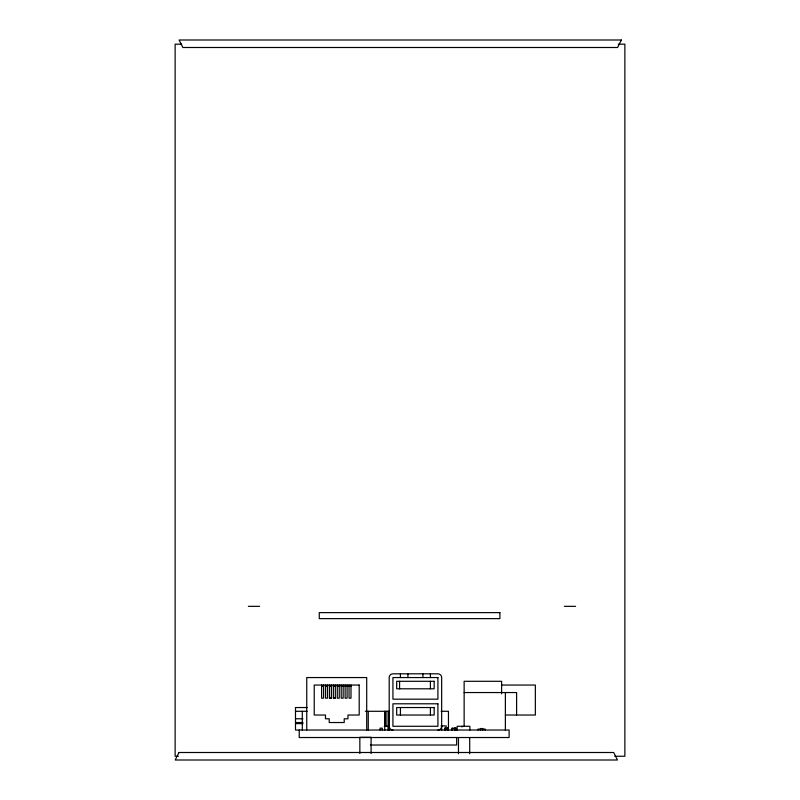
<?xml version="1.0" encoding="UTF-8"?>
<svg xmlns="http://www.w3.org/2000/svg" width="800" height="800" viewBox="0 0 800 800"><rect width="100%" height="100%" fill="white"/><g stroke="black" fill="none" stroke-linecap="round" stroke-linejoin="round"><path stroke-width="1.2" d="M181.7 44.18L175.13 44.18L175.13 756.25L178.42 756.25M618.3 44.18L624.87 44.18L624.87 756.25L614.71 756.25M248.38 606.34L259.56 606.34M564.33 606.34L575.57 606.34M501.62 685.05L535.35 685.05L535.35 715.03L505.37 715.03M321.6 686.05L323.56 686.05M325.52 686.05L327.48 686.05M329.44 686.05L331.4 686.05M333.36 686.05L335.32 686.05M337.28 686.05L339.24 686.05M341.2 686.05L343.16 686.05M345.12 686.05L347.08 686.05M349.04 686.05L351 686.05M321.6 686.09L323.56 686.09M325.52 686.09L327.48 686.09M329.44 686.09L331.4 686.09M333.36 686.09L335.32 686.09M337.28 686.09L339.24 686.09M341.2 686.09L343.16 686.09M345.12 686.09L347.08 686.09M349.04 686.09L351 686.09M464.14 692.55L516.61 692.55L516.61 715.03M329.44 697.85L331.4 697.85M333.36 697.85L335.32 697.85M307.17 707.54L295.49 707.54L295.49 730.03L509.12 730.03L509.12 737.52L299.24 737.52L299.24 730.03M295.49 711.29L307.21 711.29M365.39 711.29L389.39 711.29M441.09 711.29L448.46 711.29L448.46 730.03M295.49 718.78L302.99 718.78M295.49 722.53L302.99 722.53M295.49 723.63L302.99 723.63M440.94 725.9L446.19 725.9L446.19 728.99M384.19 726.28L389.19 726.28A3.75 3.75 0 0 0 392.93 730.03M453.68 728.15L456.1 728.15M445.26 728.53L447.78 728.53M452.45 728.53L455.28 728.53M480.55 729.09L478.09 729.09L478.09 730.03M482.69 729.09L485.21 729.09L485.21 730.03M370.45 745.02L456.65 745.02L456.65 737.52M505.37 692.55L505.37 730.03M501.62 693.8L501.62 681.3L464.14 681.3L464.14 726.28M482.69 730.03L482.69 728.53L480.55 728.53L480.55 730.03M469.88 730.03L469.88 726.28L457.14 726.28L457.14 730.03M469.71 737.52L469.71 753.76M462.01 726.28L462.01 727.03M458.47 737.52L458.47 753.76M455.86 728.15L455.86 730.03M454.6 728.15L454.6 730.03M453.13 728.53L451.87 728.15L451.87 730.03M452.45 728.15L452.45 730.03M448.36 730.03L448.36 728.15L447.4 728.15L447.4 730.03M447.99 728.15L447.99 730.03M447.78 728.15L447.78 730.03M445.64 728.53L444.62 728.15L444.62 730.03M445.26 728.15L445.26 730.03M444.99 728.15L444.99 730.03M441.66 730.03L441.66 677.56A3.75 3.75 0 0 0 437.91 673.81L392.93 673.81A3.75 3.75 0 0 0 389.19 677.56L389.19 730.03M430.41 673.81L430.41 677.56M430.41 681.3L430.41 688.8M430.41 707.54L430.41 715.03M422.92 673.81L422.92 677.56M407.93 673.81L407.93 677.56M400.43 673.81L400.43 677.56M400.43 707.54L400.43 715.03M399.57 681.3L399.57 688.8M388.79 711.29L388.79 726.28M387.99 726.88L387.99 730.03M386.92 711.29L386.92 726.28M385.37 711.29L385.37 726.28M384.75 711.29L384.75 730.03M382.31 730.03L382.31 728.15L380.06 728.15L380.06 730.03M371.09 753.53L371.09 737.29L359.85 737.29L359.85 753.53M368.26 711.29L368.26 730.03M366.7 730.03L366.7 677.56L306.74 677.56L306.74 730.03M351 685.05L351 698.17L349.04 698.17L349.04 685.05M347.08 685.05L347.08 698.17L345.12 698.17L345.12 685.05M343.16 685.05L343.16 698.17L341.2 698.17L341.2 685.05M339.24 685.05L339.24 698.17L337.28 698.17L337.28 685.05M335.32 685.05L335.32 698.17L333.36 698.17L333.36 685.05M331.4 685.05L331.4 698.17L329.44 698.17L329.44 685.05M327.48 685.05L327.48 698.17L325.52 698.17L325.52 685.05M323.56 685.05L323.56 698.17L321.6 698.17L321.6 685.05M302.3 711.29L302.3 730.03M441.66 726.28A3.75 3.75 0 0 1 437.91 730.03M178.96 752.5L175.21 760L617.45 760L613.7 752.5L178.96 752.5M621.34 40L617.59 47.5L182.86 47.5L179.11 40L621.34 40M499.9 612.63L319.26 612.63L319.26 618.63L499.9 618.63L499.9 612.63M437.91 677.56L392.93 677.56L392.93 699.17L437.91 699.17L437.91 677.56M434.16 681.3L396.68 681.3L396.68 688.8L434.16 688.8L434.16 681.3M359.2 685.05L314.23 685.05L314.23 715.03L325.48 715.03L325.48 718.78L329.22 718.78L329.22 722.53L344.21 722.53L344.21 718.78L347.96 718.78L347.96 715.03L359.2 715.03L359.2 685.05M437.91 703.79L392.93 703.79L392.93 726.28L437.91 726.28L437.91 703.79M434.16 707.54L396.68 707.54L396.68 715.03L434.16 715.03L434.16 707.54M455.28 730.03L455.28 728.15L455.24 730.03"/></g></svg>
